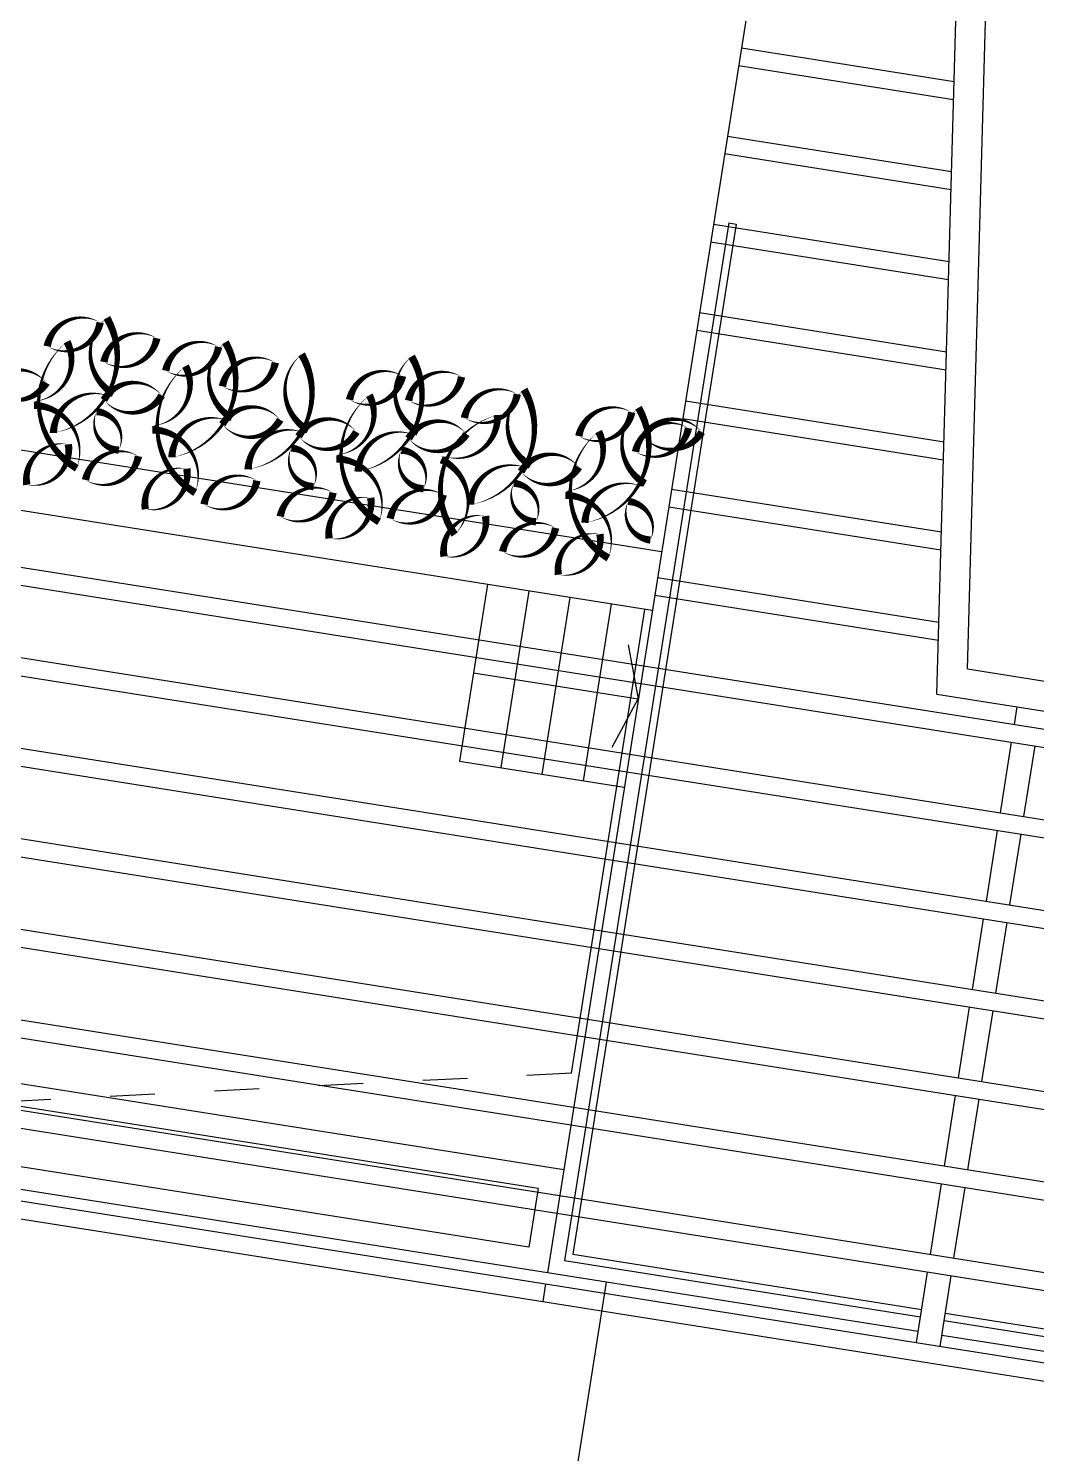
# Model space of a CAD drawing. Extents: x -640655 to -640254, y -1045449 to -1045159.
# Drawn here: x -640407.43 to -640400.66, y -1045414.29 to -1045404.73 of the extents above; entities that cross this region are included whole.
import ezdxf

# ---------------------------------------------------------------- set-up
doc = ezdxf.new("R2010")
doc.units = 0
doc.header["$MEASUREMENT"] = 0
doc.linetypes.add('DASHED1', pattern=[1, 0.3, -0.4, 0.3])
doc.layers.add('KERE ZAHRADA', color=203, linetype='CONTINUOUS')
doc.layers.add('T_tenka', color=4, linetype='CONTINUOUS')

msp = doc.modelspace()

# ---------------------------------------------------------------- linework, layer by layer
at = {"layer": 'KERE ZAHRADA', "color": 253, "linetype": 'Continuous', "ltscale": 0.001}
for points in [[(-640406.9491593228, -1045406.698907335, 0, 0, 0.5205670505517462), (-640406.9491593228, -1045406.698907335, 0, 0.04999999999999998, 0.5205670505517462), (-640407.3041796472, -1045406.857867468, 0, 0.04999999999999998, 0.5205670505517462), (-640406.9491593228, -1045406.698907335, 0.04999999999999998, 0.04999999999999998, 0)], [(-640406.9036206204, -1045406.667308464, 0, 0, 0.5205670505517462), (-640406.9036206204, -1045406.667308464, 0, 0.04999999999999998, 0.5205670505517462), (-640406.8596456432, -1045407.176242071, 0, 0.04999999999999998, 0.5205670505517462), (-640406.8856925281, -1045407.194277563, 0, 0.04999999999999998, 0.5205670505517462), (-640407.2627643375, -1045407.439968579, 0, 0.04999999999999998, 0.5205670505517462), (-640406.9036206204, -1045406.667308464, 0.04999999999999998, 0.04999999999999998, 0)], [(-640406.5685834684, -1045406.804272384, 0, 0, 0.5205670505517462), (-640406.5685834684, -1045406.804272384, 0, 0.04999999999999998, 0.5205670505517462), (-640406.9236037929, -1045406.963232517, 0, 0.04999999999999998, 0.5205670505517462), (-640406.5685834684, -1045406.804272384, 0.04999999999999998, 0.04999999999999998, 0)], [(-640407.1062475835, -1045407.677072863, 0, 0, 0.5205670505517462), (-640407.1062475835, -1045407.677072863, 0, 0.04999999999999998, 0.5205670505517462), (-640407.3937811201, -1045407.254850551, 0, 0.04999999999999998, 0.5205670505517462), (-640407.3799008543, -1045407.226371481, 0, 0.04999999999999998, 0.5205670505517462), (-640407.1714193963, -1045406.827519747, 0, 0.04999999999999998, 0.5205670505517462), (-640407.1062475835, -1045407.677072863, 0.04999999999999998, 0.04999999999999998, 0)], [(-640406.1537479749, -1045406.862645424, 0, 0, 0.5205670505517462), (-640406.1537479749, -1045406.862645424, 0, 0.04999999999999998, 0.5205670505517462), (-640406.5087682992, -1045407.021605557, 0, 0.04999999999999998, 0.5205670505517462), (-640406.1537479749, -1045406.862645424, 0.04999999999999998, 0.04999999999999998, 0)], [(-640406.1082092723, -1045406.831046553, 0, 0, 0.5205670505517462), (-640406.1082092723, -1045406.831046553, 0, 0.04999999999999998, 0.5205670505517462), (-640406.0642342952, -1045407.339980161, 0, 0.04999999999999998, 0.5205670505517462), (-640406.0902811801, -1045407.358015652, 0, 0.04999999999999998, 0.5205670505517462), (-640406.4673529895, -1045407.603706668, 0, 0.04999999999999998, 0.5205670505517462), (-640406.1082092723, -1045406.831046553, 0.04999999999999998, 0.04999999999999998, 0)], [(-640405.7731721204, -1045406.968010474, 0, 0, 0.5205670505517462), (-640405.7731721204, -1045406.968010474, 0, 0.04999999999999998, 0.5205670505517462), (-640406.1281924449, -1045407.126970606, 0, 0.04999999999999998, 0.5205670505517462), (-640405.7731721204, -1045406.968010474, 0.04999999999999998, 0.04999999999999998, 0)], [(-640405.5967048507, -1045406.912061479, 0, 0, 0.5205670505517462), (-640405.5967048507, -1045406.912061479, 0, 0.04999999999999998, 0.5205670505517462), (-640405.5527298736, -1045407.420995087, 0, 0.04999999999999998, 0.5205670505517462), (-640405.5787767585, -1045407.439030578, 0, 0.04999999999999998, 0.5205670505517462), (-640405.9558485679, -1045407.684721594, 0, 0.04999999999999998, 0.5205670505517462), (-640405.5967048507, -1045406.912061479, 0.04999999999999998, 0.04999999999999998, 0)], [(-640404.8582475866, -1045406.92635329, 0, 0, 0.5205670505517462), (-640404.8582475866, -1045406.92635329, 0, 0.04999999999999998, 0.5205670505517462), (-640404.8142726095, -1045407.435286897, 0, 0.04999999999999998, 0.5205670505517462), (-640404.8403194946, -1045407.453322389, 0, 0.04999999999999998, 0.5205670505517462), (-640405.2173913039, -1045407.699013405, 0, 0.04999999999999998, 0.5205670505517462), (-640404.8582475866, -1045406.92635329, 0.04999999999999998, 0.04999999999999998, 0)], [(-640407.309975407, -1045407.103500766, 0, 0, 0.5205670505517462), (-640407.309975407, -1045407.103500766, 0, 0.04999999999999998, 0.5205670505517462), (-640407.6978233523, -1045407.133194631, 0, 0.04999999999999998, 0.5205670505517462), (-640407.309975407, -1045407.103500766, 0.04999999999999998, 0.04999999999999998, 0)], [(-640406.3108362355, -1045407.840810953, 0, 0, 0.5205670505517462), (-640406.3108362355, -1045407.840810953, 0, 0.04999999999999998, 0.5205670505517462), (-640406.5983697721, -1045407.418588641, 0, 0.04999999999999998, 0.5205670505517462), (-640406.5844895063, -1045407.390109571, 0, 0.04999999999999998, 0.5205670505517462), (-640406.3760080483, -1045406.991257836, 0, 0.04999999999999998, 0.5205670505517462), (-640406.3108362355, -1045407.840810953, 0.04999999999999998, 0.04999999999999998, 0)], [(-640404.9196496579, -1045407.058108805, 0, 0, 0.5205670505517462), (-640404.9196496579, -1045407.058108805, 0, 0.04999999999999998, 0.5205670505517462), (-640405.2746699823, -1045407.217068938, 0, 0.04999999999999998, 0.5205670505517462), (-640404.9196496579, -1045407.058108805, 0.04999999999999998, 0.04999999999999998, 0)], [(-640404.5232104349, -1045407.06331721, 0, 0, 0.5205670505517462), (-640404.5232104349, -1045407.06331721, 0, 0.04999999999999998, 0.5205670505517462), (-640404.8782307593, -1045407.222277343, 0, 0.04999999999999998, 0.5205670505517462), (-640404.5232104349, -1045407.06331721, 0.04999999999999998, 0.04999999999999998, 0)], [(-640406.5360888109, -1045407.188316845, 0, 0, 0.5205670505517462), (-640406.5360888109, -1045407.188316845, 0, 0.04999999999999998, 0.5205670505517462), (-640406.9239367562, -1045407.218010711, 0, 0.04999999999999998, 0.5205670505517462), (-640406.5360888109, -1045407.188316845, 0.04999999999999998, 0.04999999999999998, 0)], [(-640404.1490473854, -1045407.180161095, 0, 0, 0.5205670505517462), (-640404.1490473854, -1045407.180161095, 0, 0.04999999999999998, 0.5205670505517462), (-640404.5040677098, -1045407.339121228, 0, 0.04999999999999998, 0.5205670505517462), (-640404.1490473854, -1045407.180161095, 0.04999999999999998, 0.04999999999999998, 0)], [(-640404.1035086828, -1045407.148562224, 0, 0, 0.5205670505517462), (-640404.1035086828, -1045407.148562224, 0, 0.04999999999999998, 0.5205670505517462), (-640404.0595337057, -1045407.657495832, 0, 0.04999999999999998, 0.5205670505517462), (-640404.0855805906, -1045407.675531323, 0, 0.04999999999999998, 0.5205670505517462), (-640404.4626524, -1045407.921222339, 0, 0.04999999999999998, 0.5205670505517462), (-640404.1035086828, -1045407.148562224, 0.04999999999999998, 0.04999999999999998, 0)], [(-640405.7406774629, -1045407.352054935, 0, 0, 0.5205670505517462), (-640405.7406774629, -1045407.352054935, 0, 0.04999999999999998, 0.5205670505517462), (-640406.1285254081, -1045407.3817488, 0, 0.04999999999999998, 0.5205670505517462), (-640405.7406774629, -1045407.352054935, 0.04999999999999998, 0.04999999999999998, 0)], [(-640405.0767379185, -1045408.036274334, 0, 0, 0.5205670505517462), (-640405.0767379185, -1045408.036274334, 0, 0.04999999999999998, 0.5205670505517462), (-640405.364271455, -1045407.614052022, 0, 0.04999999999999998, 0.5205670505517462), (-640405.3503911895, -1045407.585572952, 0, 0.04999999999999998, 0.5205670505517462), (-640405.1419097313, -1045407.186721217, 0, 0.04999999999999998, 0.5205670505517462), (-640405.0767379185, -1045408.036274334, 0.04999999999999998, 0.04999999999999998, 0)], [(-640403.3809945139, -1045407.301809597, 0, 0, 0.5205670505517462), (-640403.3809945139, -1045407.301809597, 0, 0.04999999999999998, 0.5205670505517462), (-640403.7360148383, -1045407.46076973, 0, 0.04999999999999998, 0.5205670505517462), (-640403.3809945139, -1045407.301809597, 0.04999999999999998, 0.04999999999999998, 0)], [(-640403.3354558115, -1045407.270210726, 0, 0, 0.5205670505517462), (-640403.3354558115, -1045407.270210726, 0, 0.04999999999999998, 0.5205670505517462), (-640403.2914808342, -1045407.779144333, 0, 0.04999999999999998, 0.5205670505517462), (-640403.3175277192, -1045407.797179825, 0, 0.04999999999999998, 0.5205670505517462), (-640403.6945995286, -1045408.042870841, 0, 0.04999999999999998, 0.5205670505517462), (-640403.3354558115, -1045407.270210726, 0.04999999999999998, 0.04999999999999998, 0)], [(-640406.8238383537, -1045407.555371887, 0, 0, 0.5205670505517462), (-640406.8238383537, -1045407.555371887, 0, 0.04999999999999998, 0.5205670505517462), (-640406.9724341448, -1045407.296108809, 0, 0.04999999999999998, 0.5205670505517462), (-640406.8238383537, -1045407.555371887, 0.04999999999999998, 0.04999999999999998, 0)], [(-640405.2291730413, -1045407.433069861, 0, 0, 0.5205670505517462), (-640405.2291730413, -1045407.433069861, 0, 0.04999999999999998, 0.5205670505517462), (-640405.6170209865, -1045407.462763726, 0, 0.04999999999999998, 0.5205670505517462), (-640405.2291730413, -1045407.433069861, 0.04999999999999998, 0.04999999999999998, 0)], [(-640404.4907157774, -1045407.447361671, 0, 0, 0.5205670505517462), (-640404.4907157774, -1045407.447361671, 0, 0.04999999999999998, 0.5205670505517462), (-640404.8785637225, -1045407.477055537, 0, 0.04999999999999998, 0.5205670505517462), (-640404.4907157774, -1045407.447361671, 0.04999999999999998, 0.04999999999999998, 0)], [(-640404.5693129494, -1045408.121534937, 0, 0, 0.5205670505517462), (-640404.5693129494, -1045408.121534937, 0, 0.04999999999999998, 0.5205670505517462), (-640404.6597986842, -1045407.618782963, 0, 0.04999999999999998, 0.5205670505517462), (-640404.6355164836, -1045407.598433666, 0, 0.04999999999999998, 0.5205670505517462), (-640404.282578165, -1045407.319181507, 0, 0.04999999999999998, 0.5205670505517462), (-640404.5693129494, -1045408.121534937, 0.04999999999999998, 0.04999999999999998, 0)], [(-640402.9113827702, -1045407.434234395, 0, 0, 0.5205670505517462), (-640402.9113827702, -1045407.434234395, 0, 0.04999999999999998, 0.5205670505517462), (-640403.2992307154, -1045407.463928261, 0, 0.04999999999999998, 0.5205670505517462), (-640402.9113827702, -1045407.434234395, 0.04999999999999998, 0.04999999999999998, 0)], [(-640403.5380827746, -1045408.279975125, 0, 0, 0.5205670505517462), (-640403.5380827746, -1045408.279975125, 0, 0.04999999999999998, 0.5205670505517462), (-640403.8256163112, -1045407.857752813, 0, 0.04999999999999998, 0.5205670505517462), (-640403.8117360455, -1045407.829273744, 0, 0.04999999999999998, 0.5205670505517462), (-640403.6032545874, -1045407.430422009, 0, 0.04999999999999998, 0.5205670505517462), (-640403.5380827746, -1045408.279975125, 0.04999999999999998, 0.04999999999999998, 0)], [(-640403.0004186595, -1045407.407174646, 0, 0, 0.5205670505517462), (-640403.0004186595, -1045407.407174646, 0, 0.04999999999999998, 0.5205670505517462), (-640403.355438984, -1045407.566134779, 0, 0.04999999999999998, 0.5205670505517462), (-640403.0004186595, -1045407.407174646, 0.04999999999999998, 0.04999999999999998, 0)], [(-640407.1624708205, -1045407.516400888, 0, 0, 0.5205670505517462), (-640407.1624708205, -1045407.516400888, 0, 0.04999999999999997, 0.5205670505517462), (-640407.4411060746, -1045407.787823343, 0, 0.04999999999999997, 0.5205670505517462), (-640407.1624708205, -1045407.516400888, 0.04999999999999997, 0.04999999999999997, 0)], [(-640405.516922584, -1045407.800124903, 0, 0, 0.5205670505517462), (-640405.516922584, -1045407.800124903, 0, 0.04999999999999998, 0.5205670505517462), (-640405.6655183752, -1045407.540861824, 0, 0.04999999999999998, 0.5205670505517462), (-640405.516922584, -1045407.800124903, 0.04999999999999998, 0.04999999999999998, 0)], [(-640404.77846532, -1045407.814416713, 0, 0, 0.5205670505517462), (-640404.77846532, -1045407.814416713, 0, 0.04999999999999998, 0.5205670505517462), (-640404.9270611112, -1045407.555153635, 0, 0.04999999999999998, 0.5205670505517462), (-640404.77846532, -1045407.814416713, 0.04999999999999998, 0.04999999999999998, 0)], [(-640407.0471691713, -1045407.75513798, 0, 0, 0.5205670505517462), (-640407.0471691713, -1045407.75513798, 0, 0.04999999999999998, 0.5205670505517462), (-640406.6921488469, -1045407.596177848, 0, 0.04999999999999998, 0.5205670505517462), (-640407.0471691713, -1045407.75513798, 0.04999999999999998, 0.04999999999999998, 0)], [(-640403.7359768734, -1045407.669570606, 0, 0, 0.5205670505517462), (-640403.7359768734, -1045407.669570606, 0, 0.04999999999999998, 0.5205670505517462), (-640404.1238248188, -1045407.699264471, 0, 0.04999999999999998, 0.5205670505517462), (-640403.7359768734, -1045407.669570606, 0.04999999999999998, 0.04999999999999998, 0)], [(-640406.3670594725, -1045407.680138977, 0, 0, 0.5205670505517462), (-640406.3670594725, -1045407.680138977, 0, 0.04999999999999997, 0.5205670505517462), (-640406.6456947266, -1045407.951561433, 0, 0.04999999999999997, 0.5205670505517462), (-640406.3670594725, -1045407.680138977, 0.04999999999999997, 0.04999999999999997, 0)], [(-640406.2517578233, -1045407.918876069, 0, 0, 0.5205670505517462), (-640406.2517578233, -1045407.918876069, 0, 0.04999999999999998, 0.5205670505517462), (-640405.8967374989, -1045407.759915937, 0, 0.04999999999999998, 0.5205670505517462), (-640406.2517578233, -1045407.918876069, 0.04999999999999998, 0.04999999999999998, 0)], [(-640405.7402534016, -1045407.999890995, 0, 0, 0.5205670505517462), (-640405.7402534016, -1045407.999890995, 0, 0.04999999999999998, 0.5205670505517462), (-640405.3852330772, -1045407.840930863, 0, 0.04999999999999998, 0.5205670505517462), (-640405.7402534016, -1045407.999890995, 0.04999999999999998, 0.04999999999999998, 0)], [(-640405.0017961377, -1045408.014182806, 0, 0, 0.5205670505517462), (-640405.0017961377, -1045408.014182806, 0, 0.04999999999999998, 0.5205670505517462), (-640404.6467758133, -1045407.855222674, 0, 0.04999999999999998, 0.5205670505517462), (-640405.0017961377, -1045408.014182806, 0.04999999999999998, 0.04999999999999998, 0)], [(-640404.0237264162, -1045408.036625648, 0, 0, 0.5205670505517462), (-640404.0237264162, -1045408.036625648, 0, 0.04999999999999998, 0.5205670505517462), (-640404.1723222075, -1045407.777362569, 0, 0.04999999999999998, 0.5205670505517462), (-640404.0237264162, -1045408.036625648, 0.04999999999999998, 0.04999999999999998, 0)], [(-640405.1329611555, -1045407.875602358, 0, 0, 0.5205670505517462), (-640405.1329611555, -1045407.875602358, 0, 0.04999999999999997, 0.5205670505517462), (-640405.4115964096, -1045408.147024814, 0, 0.04999999999999997, 0.5205670505517462), (-640405.1329611555, -1045407.875602358, 0.04999999999999997, 0.04999999999999997, 0)], [(-640403.2556735448, -1045408.158274149, 0, 0, 0.5205670505517462), (-640403.2556735448, -1045408.158274149, 0, 0.04999999999999998, 0.5205670505517462), (-640403.4042693359, -1045407.899011071, 0, 0.04999999999999998, 0.5205670505517462), (-640403.2556735448, -1045408.158274149, 0.04999999999999998, 0.04999999999999998, 0)], [(-640404.362358883, -1045407.997654648, 0, 0, 0.5205670505517462), (-640404.362358883, -1045407.997654648, 0, 0.04999999999999997, 0.5205670505517462), (-640404.6409941372, -1045408.269077104, 0, 0.04999999999999997, 0.5205670505517462), (-640404.362358883, -1045407.997654648, 0.04999999999999997, 0.04999999999999997, 0)], [(-640404.2470572338, -1045408.236391741, 0, 0, 0.5205670505517462), (-640404.2470572338, -1045408.236391741, 0, 0.04999999999999998, 0.5205670505517462), (-640403.8920369095, -1045408.077431608, 0, 0.04999999999999998, 0.5205670505517462), (-640404.2470572338, -1045408.236391741, 0.04999999999999998, 0.04999999999999998, 0)], [(-640403.5943060116, -1045408.11930315, 0, 0, 0.5205670505517462), (-640403.5943060116, -1045408.11930315, 0, 0.04999999999999997, 0.5205670505517462), (-640403.8729412657, -1045408.390725605, 0, 0.04999999999999997, 0.5205670505517462), (-640403.5943060116, -1045408.11930315, 0.04999999999999997, 0.04999999999999997, 0)]]:
    msp.add_lwpolyline(points, format="xyseb", close=True, dxfattribs=at)
at = {"layer": 'T_tenka', "linetype": 'Continuous'}
for p, q in [((-640401.3321965394, -1045409.193034725), (-640400.9042778909, -1045393.866275914)), ((-640401.127370812, -1045409.022983106), (-640400.7043557964, -1045393.871857681)), ((-640401.0294263436, -1045394.656426447), (-640403.9469496447, -1045413.076810748)), ((-640402.6446234406, -1045404.854306009), (-640401.217371915, -1045405.080362073)), ((-640402.6633957085, -1045404.972828589), (-640401.2207491093, -1045405.201323011)), ((-640402.7384847797, -1045405.446918909), (-640401.2342578862, -1045405.685166762)), ((-640402.7572570477, -1045405.565441489), (-640401.2376350804, -1045405.8061277)), ((-640403.1804153726, -1045408.237138734), (-640416.8334945069, -1045406.07468784)), ((-640402.729666534, -1045406.030483923), (-640403.8325372714, -1045412.993685488)), ((-640402.6802821257, -1045406.038305702), (-640403.7753310848, -1045412.952122858)), ((-640402.8323461195, -1045406.039531809), (-640401.2511438571, -1045406.28997145)), ((-640402.729666534, -1045406.030483923), (-640402.6802821257, -1045406.038305702)), ((-640402.8511183874, -1045406.158054389), (-640401.2545210514, -1045406.410932388)), ((-640403.2429895989, -1045408.632214), (-640416.8950369434, -1045406.469926527)), ((-640402.9262074586, -1045406.632144708), (-640401.2680298281, -1045406.894776139)), ((-640402.9449797266, -1045406.750667288), (-640401.2714070224, -1045407.015737077)), ((-640403.0200687983, -1045407.224757608), (-640401.2849157992, -1045407.499580827)), ((-640403.0388410663, -1045407.343280188), (-640401.2882929933, -1045407.620541765)), ((-640412.4034199746, -1045407.561007564), (-640403.3016528094, -1045409.002596259)), ((-640412.4067971688, -1045407.681968501), (-640403.3204250773, -1045409.121118839)), ((-640403.1139301375, -1045407.817370508), (-640401.3018017702, -1045408.104385515)), ((-640403.1327024054, -1045407.935893088), (-640401.3051789643, -1045408.225346453)), ((-640412.4203059457, -1045408.165812252), (-640403.3955141488, -1045409.595209159)), ((-640412.42368314, -1045408.28677319), (-640403.4142864167, -1045409.713731739)), ((-640404.3492373163, -1045408.457239593), (-640404.5369230162, -1045409.642231918)), ((-640403.2077914771, -1045408.409983408), (-640401.3186877411, -1045408.709190203)), ((-640404.0726846297, -1045408.501041552), (-640404.2603703296, -1045409.686033877)), ((-640403.7961319431, -1045408.54484351), (-640403.983817643, -1045409.729835835)), ((-640403.2265637451, -1045408.528505988), (-640401.3220649353, -1045408.830151141)), ((-640403.7851886615, -1045411.735903782), (-640403.2923701858, -1045408.624392827)), ((-640403.5195792565, -1045408.588645469), (-640403.7072649564, -1045409.773637793)), ((-640412.4371919169, -1045408.77061694), (-640403.4893754881, -1045410.187822059)), ((-640403.4044161869, -1045408.862058367), (-640403.3368695296, -1045409.224944281)), ((-640412.440569111, -1045408.891577878), (-640403.5081477561, -1045410.306344639)), ((-640404.4430801662, -1045409.049735756), (-640403.336868477, -1045409.224942346)), ((-640403.3016528162, -1045409.002596307), (-640395.7952227528, -1045410.191506607)), ((-640401.127370812, -1045409.022983106), (-640395.7451634916, -1045409.875447149)), ((-640403.3204250842, -1045409.121118887), (-640395.8139950208, -1045410.310029187)), ((-640403.5132488547, -1045409.549195836), (-640403.3368695296, -1045409.224944281)), ((-640401.3321965394, -1045409.193034725), (-640395.7764506048, -1045410.072984782)), ((-640400.8126786368, -1045409.396813933), (-640400.7939064885, -1045409.278292109)), ((-640412.4540778878, -1045409.375421629), (-640403.5832368277, -1045410.780434959)), ((-640412.4574550821, -1045409.496382566), (-640403.6020090957, -1045410.898957539)), ((-640400.9065399762, -1045409.989426833), (-640400.8314509046, -1045409.515336513)), ((-640400.7485098693, -1045410.014456523), (-640400.6734207977, -1045409.540366204)), ((-640403.3955141555, -1045409.595209207), (-640395.8890840921, -1045410.784119507)), ((-640404.5369230161, -1045409.642231918), (-640403.4307105992, -1045409.817438623)), ((-640403.4142864235, -1045409.713731787), (-640395.9078563601, -1045410.902642087)), ((-640412.470963859, -1045409.980226317), (-640403.677098167, -1045411.373047858)), ((-640412.4743410533, -1045410.101187254), (-640403.695870435, -1045411.491570438)), ((-640401.0004013156, -1045410.582039733), (-640400.9253122441, -1045410.107949413)), ((-640403.4893754949, -1045410.187822107), (-640395.9829454315, -1045411.376732407)), ((-640400.842371209, -1045410.607069423), (-640400.7672821373, -1045410.132979103)), ((-640403.5081477629, -1045410.306344687), (-640396.0017176995, -1045411.495254987)), ((-640412.4878498301, -1045410.585031006), (-640403.7709595063, -1045411.965660758)), ((-640412.4912270244, -1045410.705991943), (-640403.7897317742, -1045412.084183338)), ((-640403.5832368345, -1045410.780435007), (-640396.0768067711, -1045411.969345306)), ((-640401.094262655, -1045411.174652632), (-640401.0191735835, -1045410.700562313)), ((-640400.9362325484, -1045411.199682323), (-640400.8611434769, -1045410.725592003)), ((-640403.6020091025, -1045410.898957587), (-640396.0955790391, -1045412.087867886)), ((-640403.8374447407, -1045412.385428983), (-640412.4998107477, -1045411.013435095)), ((-640412.5047358013, -1045411.189835694), (-640403.8648208457, -1045412.558273658)), ((-640404.0090633006, -1045412.510116873), (-640412.2535917648, -1045411.204302428)), ((-640412.5081129954, -1045411.310796632), (-640403.8835931136, -1045412.676796238)), ((-640401.1881239945, -1045411.767265532), (-640401.113034923, -1045411.293175212)), ((-640401.0300938879, -1045411.792295223), (-640400.9550048164, -1045411.318204903)), ((-640403.6770981738, -1045411.373047906), (-640396.1706681104, -1045412.561958206)), ((-640403.6958704417, -1045411.491570486), (-640396.1894403783, -1045412.680480786)), ((-640404.0715478926, -1045412.904626216), (-640412.316076359, -1045411.598811783)), ((-640403.9469496375, -1045413.076810701), (-640412.5195110474, -1045411.719040567)), ((-640412.5216217723, -1045411.794640383), (-640403.9586821852, -1045413.150886558)), ((-640412.5249989666, -1045411.91560132), (-640403.9774544531, -1045413.269409138)), ((-640401.281985334, -1045412.359878432), (-640401.2068962625, -1045411.885788112)), ((-640401.1239552274, -1045412.384908123), (-640401.0488661559, -1045411.910817803)), ((-640403.7709595135, -1045411.965660806), (-640396.2645294496, -1045413.154571106)), ((-640403.7897317815, -1045412.084183386), (-640396.2833017176, -1045413.273093686)), ((-640401.3758466735, -1045412.952491332), (-640401.300757602, -1045412.478401012)), ((-640401.2178165668, -1045412.977521023), (-640401.1427274953, -1045412.503430702)), ((-640404.0090633006, -1045412.510116873), (-640404.0715478926, -1045412.904626216)), ((-640403.8648208529, -1045412.558273706), (-640396.358390789, -1045413.747184006)), ((-640403.8835931208, -1045412.676796286), (-640396.377163057, -1045413.865706586)), ((-640403.7753310848, -1045412.952122858), (-640401.4345101303, -1045413.322875149)), ((-640401.4579754651, -1045413.471028374), (-640403.9469496446, -1045413.076810748)), ((-640403.8325372714, -1045412.993685488), (-640401.4423319087, -1045413.372259558)), ((-640401.4697080131, -1045413.545104232), (-640401.3946189415, -1045413.071013912)), ((-640403.9586821926, -1045413.150886606), (-640403.9774544605, -1045413.269409187)), ((-640403.9586821926, -1045413.150886606), (-640396.4522521285, -1045414.339796906)), ((-640403.5518693848, -1045413.139385765), (-640403.8569101631, -1045415.06533584)), ((-640401.3116779064, -1045413.570133923), (-640401.2365888347, -1045413.096043603)), ((-640403.9774544605, -1045413.269409186), (-640396.4710243965, -1045414.458319486)), ((-640401.2764800234, -1045413.347904839), (-640396.4170542466, -1045414.117567823)), ((-640401.2843018019, -1045413.397289249), (-640396.4248760253, -1045414.166952234)), ((-640396.4405195814, -1045414.265721048), (-640401.2999453583, -1045413.496058065))]:
    msp.add_line(p, q, dxfattribs=at)
at = {"layer": 'T_tenka', "linetype": 'DASHED1'}
msp.add_line((-640403.7851886544, -1045411.735903735), (-640410.3189770561, -1045412.067573425), dxfattribs=at)

doc.saveas('drawing.dxf')
